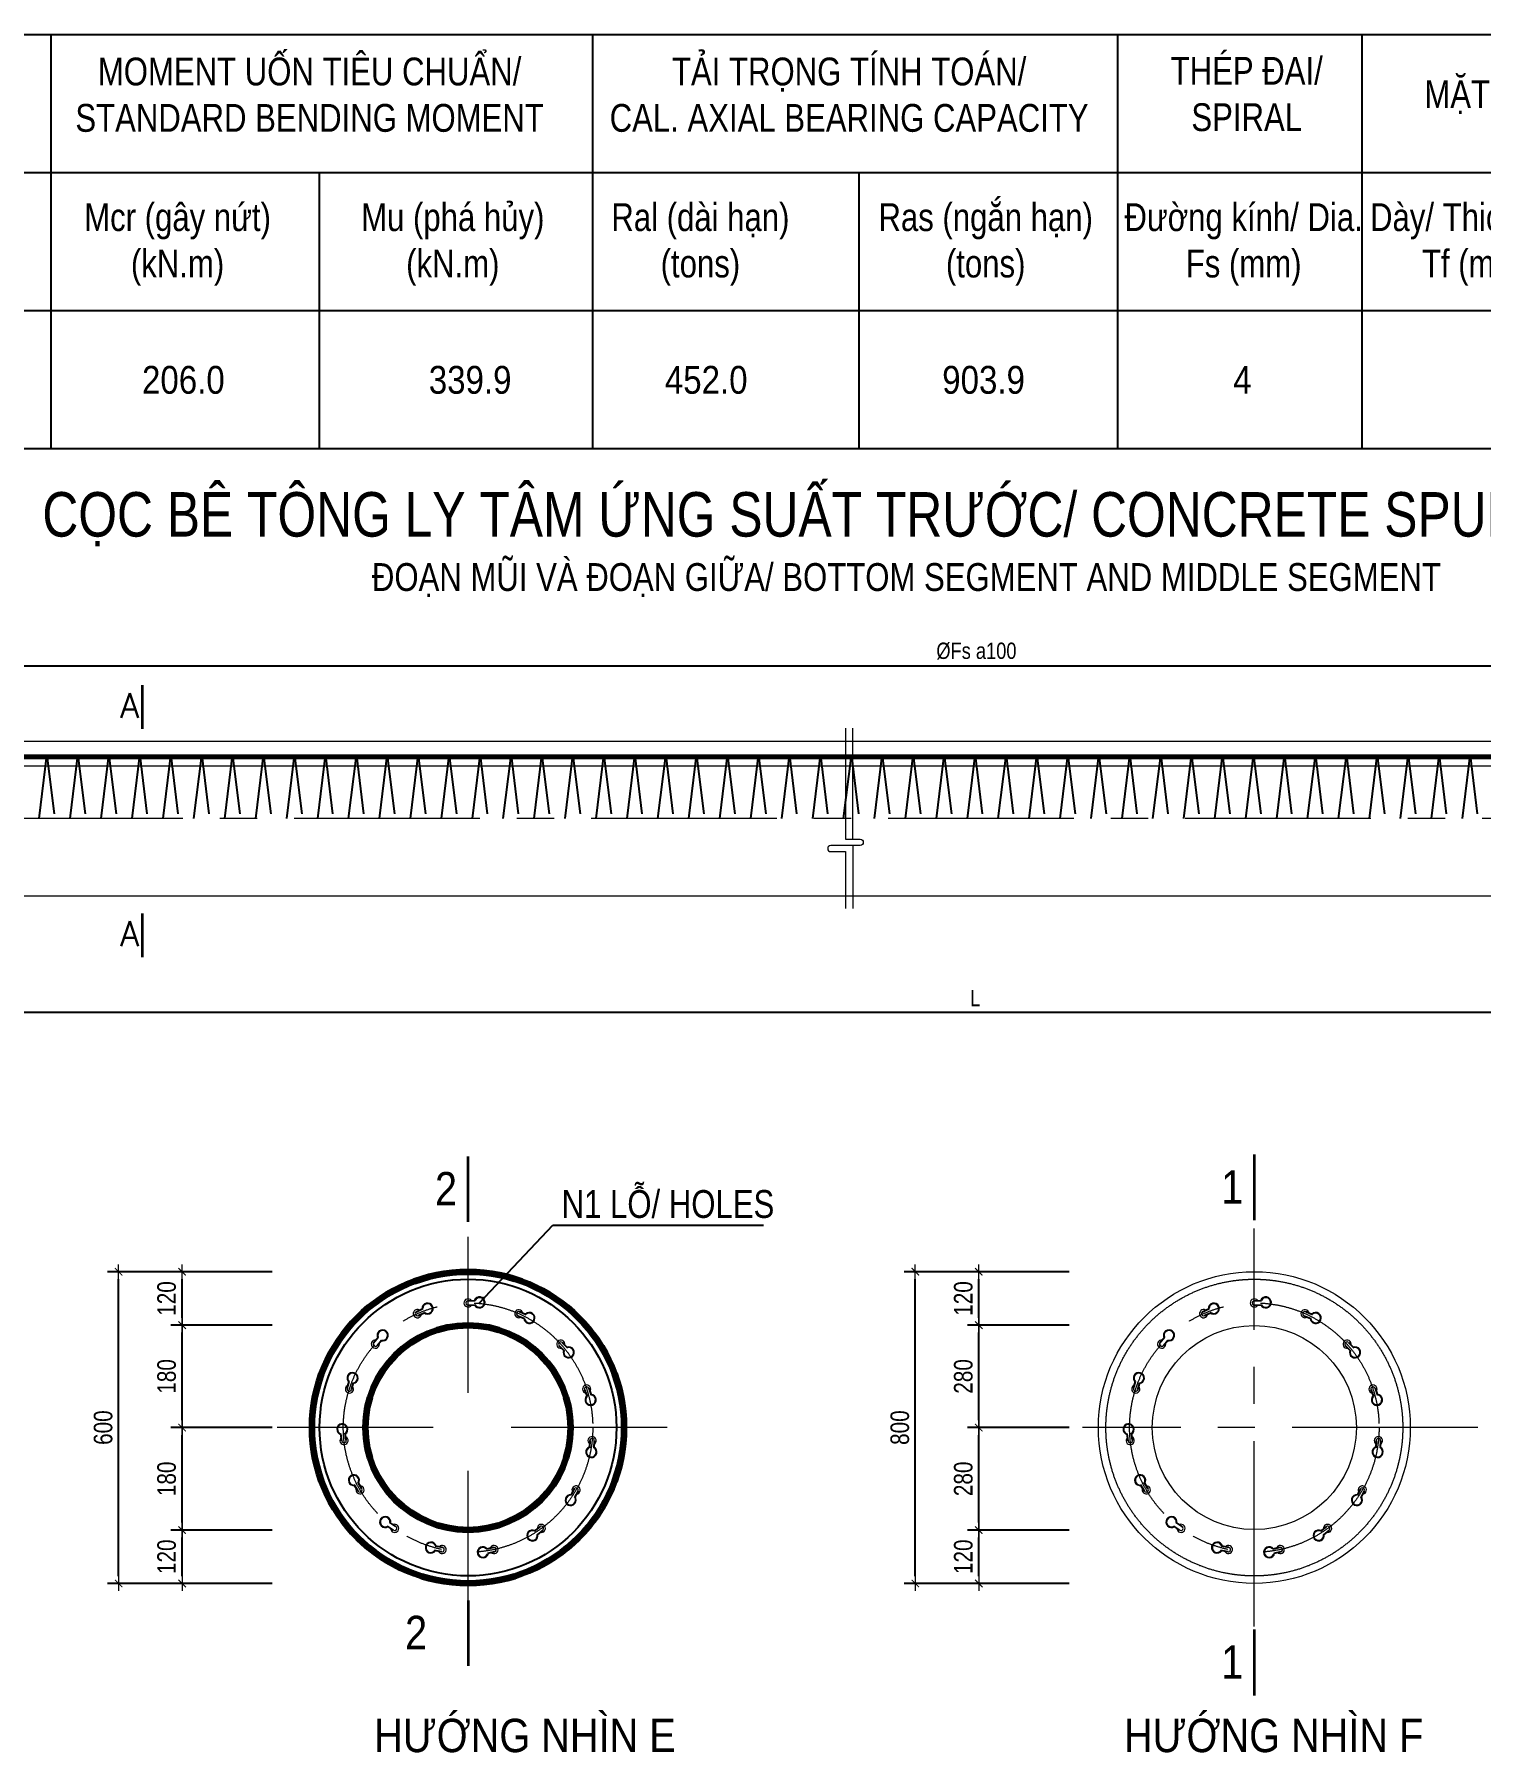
# Model space of a CAD drawing. Header units: millimetres. Extents: x -2123450 to -961021, y -260876 to 649159.
# Drawn here: x -1452918 to -1433439, y 114446 to 137598 of the extents above; entities that cross this region are included whole.
import ezdxf
from ezdxf.enums import TextEntityAlignment as Align

# ---------------------------------------------------------------- set-up
doc = ezdxf.new("R2010")
doc.units = ezdxf.units.MM
doc.header["$LTSCALE"] = 1000
doc.header["$MEASUREMENT"] = 0
doc.header["$PDMODE"] = 66
for name, pattern in [('CENTER2', [1.125, 0.75, -0.125, 0.125, -0.125]), ('CENTERX2', [4, 2.5, -0.5, 0.5, -0.5]), ('HIDDEN', [0.375, 0.25, -0.125]), ('HIDDEN2', [4.7625, 3.175, -1.5875])]:
    doc.linetypes.add(name, pattern=pattern)
doc.layers.get('0').update_dxf_attribs({"linetype": 'CONTINUOUS'})
doc.layers.get('DEFPOINTS').update_dxf_attribs({"linetype": 'CONTINUOUS'})
for name, color, linetype, lineweight in [('1.NET BAO-F', 3, 'CONTINUOUS', 20), ('NDC_S_AXIS', 5, 'CENTER2', 15), ('NDC_S_BREAK-LINE', 1, 'CONTINUOUS', 15), ('NDC_S_CONTINUOUS', 3, 'CONTINUOUS', 20), ('NDC_S_DIM', 1, 'CONTINUOUS', 9), ('NDC_S_LEADER', 1, 'CONTINUOUS', 9), ('NDC_S_REBAR', 4, 'CONTINUOUS', 35), ('NDC_S_REBAR NO. BOX', 1, 'CONTINUOUS', 9), ('NDC_S_REBAR SECTION', 6, 'CONTINUOUS', 25), ('NDC_S_STIRRUP', 2, 'CONTINUOUS', 25), ('NDC_S_VN TEXT', 7, 'CONTINUOUS', 9)]:
    doc.layers.add(name, color=color, linetype=linetype, lineweight=lineweight)
doc.styles.add('NDC_ARIAL', font='arial.ttf', dxfattribs={"width": 0.8})
doc.styles.get("Standard").update_dxf_attribs({"font": 'romans.shx', "bigfont": 'vns.shx'})
doc.dimstyles.new('NDC_1-100', dxfattribs={"dimscale": 100, "dimtxt": 2.2, "dimasz": 1, "dimexe": 1.5, "dimexo": 2, "dimgap": 0.8, "dimtad": 1, "dimdec": 0, "dimdsep": 46, "dimtxsty": 'NDC_ARIAL', "dimblk": 'DIMMARK', "dimcen": 49999.938995, "dimdle": 1.5, "dimclrd": 1, "dimclre": 1, "dimclrt": 3, "dimadec": 0, "dimazin": 0, "dimtfac": 1, "dimtdec": 0, "dimtix": 1, "dimtmove": 2, "dimatfit": 3, "dimfxl": 1, "dimarcsym": 0})
doc.dimstyles.new('NDC_1-25(25)', dxfattribs={"dimscale": 100, "dimtxt": 2.5, "dimasz": 1, "dimexe": 1.5, "dimexo": 0, "dimgap": 0.8, "dimtad": 1, "dimdec": 0, "dimlfac": 0.25, "dimdsep": 46, "dimtxsty": 'NDC_ARIAL', "dimblk": 'DIMMARK', "dimcen": 49999.938995, "dimdle": 1.5, "dimclrd": 1, "dimclre": 1, "dimclrt": 3, "dimadec": 0, "dimazin": 0, "dimtfac": 1, "dimtdec": 0, "dimtix": 1, "dimtmove": 2, "dimatfit": 3, "dimfxl": 1, "dimarcsym": 0})

# ---------------------------------------------------------------- blocks, each defined once
blk = doc.blocks.new('DIMMARK')
at = {"layer": 'NDC_S_DIM', "color": 1}
blk.add_line((-1.5, 0), (1, 0), dxfattribs=at)
at = {"layer": 'NDC_S_DIM', "color": 2, "const_width": 0.15}
blk.add_lwpolyline([(-0.5, -0.5), (0.5, 0.5)], dxfattribs=at)
blk = doc.blocks.new('*D381')
at = {"layer": 'DEFPOINTS', "color": 0, "transparency": 16777216}
for p in [(-1426261, 129090), (-1454199, 128270), (-1426261, 128270)]:
    blk.add_point(p, dxfattribs=at)
at = {"layer": 'NDC_S_DIM', "color": 1, "lineweight": -2, "transparency": 16777216}
for p, q in [((-1454199, 128470), (-1454199, 129240)), ((-1426261, 128470), (-1426261, 129240)), ((-1454099, 129090), (-1426361, 129090))]:
    blk.add_line(p, q, dxfattribs=at)
at = {"layer": 'NDC_S_DIM', "color": 1, "lineweight": -2, "transparency": 16777216, "xscale": 100, "yscale": 100, "zscale": 100, "rotation": 180}
blk.add_blockref('DIMMARK', (-1454199, 129090), dxfattribs=at)
at = {"layer": 'NDC_S_DIM', "color": 1, "lineweight": -2, "transparency": 16777216, "xscale": 100, "yscale": 100, "zscale": 100}
blk.add_blockref('DIMMARK', (-1426261, 129090), dxfattribs=at)
at = {"layer": 'NDC_S_DIM', "color": 3, "transparency": 16777216, "insert": (-1440230, 129288), "char_height": 220, "attachment_point": 5, "style": 'NDC_ARIAL'}
blk.add_mtext('ØFs a100', dxfattribs=at)
blk = doc.blocks.new('*D383')
at = {"layer": 'DEFPOINTS', "color": 0, "transparency": 16777216}
for p in [(-1458631, 125441), (-1421865, 125441), (-1421865, 124423)]:
    blk.add_point(p, dxfattribs=at)
at = {"layer": 'NDC_S_DIM', "color": 1, "lineweight": -2, "transparency": 16777216}
for p, q in [((-1458631, 125241), (-1458631, 124273)), ((-1421865, 125241), (-1421865, 124273)), ((-1458531, 124423), (-1421965, 124423))]:
    blk.add_line(p, q, dxfattribs=at)
at = {"layer": 'NDC_S_DIM', "color": 1, "lineweight": -2, "transparency": 16777216, "xscale": 100, "yscale": 100, "zscale": 100, "rotation": 180}
blk.add_blockref('DIMMARK', (-1458631, 124423), dxfattribs=at)
at = {"layer": 'NDC_S_DIM', "color": 1, "lineweight": -2, "transparency": 16777216, "xscale": 100, "yscale": 100, "zscale": 100}
blk.add_blockref('DIMMARK', (-1421865, 124423), dxfattribs=at)
at = {"layer": 'NDC_S_DIM', "color": 3, "transparency": 16777216, "insert": (-1440248, 124613), "char_height": 220, "attachment_point": 5, "style": 'NDC_ARIAL'}
blk.add_mtext('L ', dxfattribs=at)
blk = doc.blocks.new('dau coc')
at = {"layer": 'NDC_S_AXIS', "linetype": 'HIDDEN', "ltscale": 0.001}
for p, q in [((0, -0.3192), (0, 0.3192)), ((0.3192, 0), (-0.3192, 0))]:
    blk.add_line(p, q, dxfattribs=at)
at = {"layer": 'NDC_S_CONTINUOUS', "lineweight": 100}
for radius in [0.25, 0.1643]:
    blk.add_circle((0, 0), radius, dxfattribs=at)
at = {"layer": 'NDC_S_STIRRUP'}
blk.add_circle((0, 0), 0.238, dxfattribs=at)
blk = doc.blocks.new('*D1013')
at = {"layer": 'DEFPOINTS', "color": 0, "transparency": 16777216}
for p in [(-1451783, 120925), (-1449713, 120925), (-1449713, 116725)]:
    blk.add_point(p, dxfattribs=at)
at = {"layer": 'NDC_S_DIM', "color": 1, "lineweight": -2, "transparency": 16777216}
for p, q in [((-1449713, 120925), (-1451933, 120925)), ((-1451783, 116825), (-1451783, 120825)), ((-1449713, 116725), (-1451933, 116725))]:
    blk.add_line(p, q, dxfattribs=at)
at = {"layer": 'NDC_S_DIM', "color": 1, "lineweight": -2, "transparency": 16777216, "xscale": 100, "yscale": 100, "zscale": 100}
for p, rotation in [((-1451783, 120925), 90), ((-1451783, 116725), 270)]:
    blk.add_blockref('DIMMARK', p, dxfattribs=dict(at, rotation=rotation))
at = {"layer": 'NDC_S_DIM', "color": 3, "lineweight": 100, "transparency": 16777216, "insert": (-1451991, 118825), "char_height": 250, "attachment_point": 5, "rotation": 90, "style": 'NDC_ARIAL'}
blk.add_mtext('600', dxfattribs=at)
blk = doc.blocks.new('*D1014')
at = {"layer": 'DEFPOINTS', "color": 0, "transparency": 16777216}
for p in [(-1450928, 117445), (-1449713, 117445), (-1449713, 116725)]:
    blk.add_point(p, dxfattribs=at)
at = {"layer": 'NDC_S_DIM', "color": 1, "lineweight": -2, "transparency": 16777216}
for p, q in [((-1449713, 117445), (-1451078, 117445)), ((-1450928, 116825), (-1450928, 117345)), ((-1449713, 116725), (-1451078, 116725))]:
    blk.add_line(p, q, dxfattribs=at)
at = {"layer": 'NDC_S_DIM', "color": 1, "lineweight": -2, "transparency": 16777216, "xscale": 100, "yscale": 100, "zscale": 100}
for p, rotation in [((-1450928, 117445), 90), ((-1450928, 116725), 270)]:
    blk.add_blockref('DIMMARK', p, dxfattribs=dict(at, rotation=rotation))
at = {"layer": 'NDC_S_DIM', "color": 3, "lineweight": 100, "transparency": 16777216, "insert": (-1451136, 117085), "char_height": 250, "attachment_point": 5, "rotation": 90, "style": 'NDC_ARIAL'}
blk.add_mtext('120', dxfattribs=at)
blk = doc.blocks.new('*D1015')
at = {"layer": 'DEFPOINTS', "color": 0, "transparency": 16777216}
for p in [(-1450928, 118825), (-1449713, 118825), (-1449713, 117445)]:
    blk.add_point(p, dxfattribs=at)
at = {"layer": 'NDC_S_DIM', "color": 1, "lineweight": -2, "transparency": 16777216}
for p, q in [((-1449713, 118825), (-1451078, 118825)), ((-1450928, 117545), (-1450928, 118725)), ((-1449713, 117445), (-1451078, 117445))]:
    blk.add_line(p, q, dxfattribs=at)
at = {"layer": 'NDC_S_DIM', "color": 1, "lineweight": -2, "transparency": 16777216, "xscale": 100, "yscale": 100, "zscale": 100}
for p, rotation in [((-1450928, 118825), 90), ((-1450928, 117445), 270)]:
    blk.add_blockref('DIMMARK', p, dxfattribs=dict(at, rotation=rotation))
at = {"layer": 'NDC_S_DIM', "color": 3, "lineweight": 100, "transparency": 16777216, "insert": (-1451136, 118135), "char_height": 250, "attachment_point": 5, "rotation": 90, "style": 'NDC_ARIAL'}
blk.add_mtext('180', dxfattribs=at)
blk = doc.blocks.new('*D1016')
at = {"layer": 'DEFPOINTS', "color": 0, "transparency": 16777216}
for p in [(-1450928, 120205), (-1449713, 120205), (-1449713, 118825)]:
    blk.add_point(p, dxfattribs=at)
at = {"layer": 'NDC_S_DIM', "color": 1, "lineweight": -2, "transparency": 16777216}
for p, q in [((-1449713, 120205), (-1451078, 120205)), ((-1450928, 118925), (-1450928, 120105)), ((-1449713, 118825), (-1451078, 118825))]:
    blk.add_line(p, q, dxfattribs=at)
at = {"layer": 'NDC_S_DIM', "color": 1, "lineweight": -2, "transparency": 16777216, "xscale": 100, "yscale": 100, "zscale": 100}
for p, rotation in [((-1450928, 120205), 90), ((-1450928, 118825), 270)]:
    blk.add_blockref('DIMMARK', p, dxfattribs=dict(at, rotation=rotation))
at = {"layer": 'NDC_S_DIM', "color": 3, "lineweight": 100, "transparency": 16777216, "insert": (-1451136, 119515), "char_height": 250, "attachment_point": 5, "rotation": 90, "style": 'NDC_ARIAL'}
blk.add_mtext('180', dxfattribs=at)
blk = doc.blocks.new('*D1017')
at = {"layer": 'DEFPOINTS', "color": 0, "transparency": 16777216}
for p in [(-1450928, 120925), (-1449713, 120925), (-1449713, 120205)]:
    blk.add_point(p, dxfattribs=at)
at = {"layer": 'NDC_S_DIM', "color": 1, "lineweight": -2, "transparency": 16777216}
for p, q in [((-1449713, 120925), (-1451078, 120925)), ((-1450928, 120305), (-1450928, 120825)), ((-1449713, 120205), (-1451078, 120205))]:
    blk.add_line(p, q, dxfattribs=at)
at = {"layer": 'NDC_S_DIM', "color": 1, "lineweight": -2, "transparency": 16777216, "xscale": 100, "yscale": 100, "zscale": 100}
for p, rotation in [((-1450928, 120925), 90), ((-1450928, 120205), 270)]:
    blk.add_blockref('DIMMARK', p, dxfattribs=dict(at, rotation=rotation))
at = {"layer": 'NDC_S_DIM', "color": 3, "lineweight": 100, "transparency": 16777216, "insert": (-1451136, 120565), "char_height": 250, "attachment_point": 5, "rotation": 90, "style": 'NDC_ARIAL'}
blk.add_mtext('120', dxfattribs=at)
blk = doc.blocks.new('*D1018')
at = {"layer": 'DEFPOINTS', "color": 0, "transparency": 16777216}
for p in [(-1441053, 120925), (-1438983, 120925), (-1438983, 116725)]:
    blk.add_point(p, dxfattribs=at)
at = {"layer": 'NDC_S_DIM', "color": 1, "lineweight": -2, "transparency": 16777216}
for p, q in [((-1438983, 120925), (-1441203, 120925)), ((-1441053, 116825), (-1441053, 120825)), ((-1438983, 116725), (-1441203, 116725))]:
    blk.add_line(p, q, dxfattribs=at)
at = {"layer": 'NDC_S_DIM', "color": 1, "lineweight": -2, "transparency": 16777216, "xscale": 100, "yscale": 100, "zscale": 100}
for p, rotation in [((-1441053, 120925), 90), ((-1441053, 116725), 270)]:
    blk.add_blockref('DIMMARK', p, dxfattribs=dict(at, rotation=rotation))
at = {"layer": 'NDC_S_DIM', "color": 3, "lineweight": 100, "transparency": 16777216, "insert": (-1441261, 118825), "char_height": 250, "attachment_point": 5, "rotation": 90, "style": 'NDC_ARIAL'}
blk.add_mtext('800', dxfattribs=at)
blk = doc.blocks.new('*D1019')
at = {"layer": 'DEFPOINTS', "color": 0, "transparency": 16777216}
for p in [(-1440198, 117445), (-1438983, 117445), (-1438983, 116725)]:
    blk.add_point(p, dxfattribs=at)
at = {"layer": 'NDC_S_DIM', "color": 1, "lineweight": -2, "transparency": 16777216}
for p, q in [((-1438983, 117445), (-1440348, 117445)), ((-1440198, 116825), (-1440198, 117345)), ((-1438983, 116725), (-1440348, 116725))]:
    blk.add_line(p, q, dxfattribs=at)
at = {"layer": 'NDC_S_DIM', "color": 1, "lineweight": -2, "transparency": 16777216, "xscale": 100, "yscale": 100, "zscale": 100}
for p, rotation in [((-1440198, 117445), 90), ((-1440198, 116725), 270)]:
    blk.add_blockref('DIMMARK', p, dxfattribs=dict(at, rotation=rotation))
at = {"layer": 'NDC_S_DIM', "color": 3, "lineweight": 100, "transparency": 16777216, "insert": (-1440406, 117085), "char_height": 250, "attachment_point": 5, "rotation": 90, "style": 'NDC_ARIAL'}
blk.add_mtext('120', dxfattribs=at)
blk = doc.blocks.new('*D1020')
at = {"layer": 'DEFPOINTS', "color": 0, "transparency": 16777216}
for p in [(-1440198, 118825), (-1438983, 118825), (-1438983, 117445)]:
    blk.add_point(p, dxfattribs=at)
at = {"layer": 'NDC_S_DIM', "color": 1, "lineweight": -2, "transparency": 16777216}
for p, q in [((-1438983, 118825), (-1440348, 118825)), ((-1440198, 117545), (-1440198, 118725)), ((-1438983, 117445), (-1440348, 117445))]:
    blk.add_line(p, q, dxfattribs=at)
at = {"layer": 'NDC_S_DIM', "color": 1, "lineweight": -2, "transparency": 16777216, "xscale": 100, "yscale": 100, "zscale": 100}
for p, rotation in [((-1440198, 118825), 90), ((-1440198, 117445), 270)]:
    blk.add_blockref('DIMMARK', p, dxfattribs=dict(at, rotation=rotation))
at = {"layer": 'NDC_S_DIM', "color": 3, "lineweight": 100, "transparency": 16777216, "insert": (-1440406, 118135), "char_height": 250, "attachment_point": 5, "rotation": 90, "style": 'NDC_ARIAL'}
blk.add_mtext('280', dxfattribs=at)
blk = doc.blocks.new('*D1021')
at = {"layer": 'DEFPOINTS', "color": 0, "transparency": 16777216}
for p in [(-1440198, 120205), (-1438983, 120205), (-1438983, 118825)]:
    blk.add_point(p, dxfattribs=at)
at = {"layer": 'NDC_S_DIM', "color": 1, "lineweight": -2, "transparency": 16777216}
for p, q in [((-1438983, 120205), (-1440348, 120205)), ((-1440198, 118925), (-1440198, 120105)), ((-1438983, 118825), (-1440348, 118825))]:
    blk.add_line(p, q, dxfattribs=at)
at = {"layer": 'NDC_S_DIM', "color": 1, "lineweight": -2, "transparency": 16777216, "xscale": 100, "yscale": 100, "zscale": 100}
for p, rotation in [((-1440198, 120205), 90), ((-1440198, 118825), 270)]:
    blk.add_blockref('DIMMARK', p, dxfattribs=dict(at, rotation=rotation))
at = {"layer": 'NDC_S_DIM', "color": 3, "lineweight": 100, "transparency": 16777216, "insert": (-1440406, 119515), "char_height": 250, "attachment_point": 5, "rotation": 90, "style": 'NDC_ARIAL'}
blk.add_mtext('280', dxfattribs=at)
blk = doc.blocks.new('*D1022')
at = {"layer": 'DEFPOINTS', "color": 0, "transparency": 16777216}
for p in [(-1440198, 120925), (-1438983, 120925), (-1438983, 120205)]:
    blk.add_point(p, dxfattribs=at)
at = {"layer": 'NDC_S_DIM', "color": 1, "lineweight": -2, "transparency": 16777216}
for p, q in [((-1438983, 120925), (-1440348, 120925)), ((-1440198, 120305), (-1440198, 120825)), ((-1438983, 120205), (-1440348, 120205))]:
    blk.add_line(p, q, dxfattribs=at)
at = {"layer": 'NDC_S_DIM', "color": 1, "lineweight": -2, "transparency": 16777216, "xscale": 100, "yscale": 100, "zscale": 100}
for p, rotation in [((-1440198, 120925), 90), ((-1440198, 120205), 270)]:
    blk.add_blockref('DIMMARK', p, dxfattribs=dict(at, rotation=rotation))
at = {"layer": 'NDC_S_DIM', "color": 3, "lineweight": 100, "transparency": 16777216, "insert": (-1440406, 120565), "char_height": 250, "attachment_point": 5, "rotation": 90, "style": 'NDC_ARIAL'}
blk.add_mtext('120', dxfattribs=at)
blk = doc.blocks.new('neo thép')
at = {"layer": 'NDC_S_REBAR NO. BOX'}
for centre, radius, start, end in [((-1615125, 259907), 55, 35.1861, 329.0747), ((-1614971, 259913), 75, 205.7086, 158.5522), ((-1614971, 259913), 65, 209.6168, 154.644)]:
    blk.add_arc(centre, radius, start, end, dxfattribs=at)
at = {"layer": 'NDC_S_REBAR NO. BOX', "color": 1}
blk.add_arc((-1615125, 259907), 30, 92.1304, 272.1304, dxfattribs=at)
at = {"layer": 'NDC_S_REBAR SECTION', "color": 1}
for p, q in [((-1615127, 259937), (-1615029, 259941)), ((-1615124, 259877), (-1615027, 259881))]:
    blk.add_line(p, q, dxfattribs=at)
blk = doc.blocks.new('*U999')
at = {"layer": 'NDC_S_REBAR SECTION', "color": 1}
blk.add_blockref('neo thép', (1615038, -259913), dxfattribs=at)
blk = doc.blocks.new('*U1000')
at = {"layer": 'NDC_S_REBAR SECTION', "color": 0, "linetype": 'ByBlock', "lineweight": -2, "transparency": 16777216}
for p, rotation in [((-1617703, 259972), 23.99999999999997), ((-1616332, 259900), 336.0000000000001), ((-1618292, 259589), 47.99999999999999), ((-1615786, 259459), 312), ((-1618673, 259000), 71.99999999999997), ((-1615467, 258834), 288), ((-1618783, 258307), 95.99999999999999), ((-1615430, 258133), 264), ((-1618601, 257629), 120), ((-1615681, 257477), 240), ((-1618159, 257084), 144), ((-1616177, 256981), 215.9999999999999), ((-1617533, 256765), 168.0000000000001), ((-1616832, 256729), 192)]:
    blk.add_blockref('*U999', p, dxfattribs=dict(at, rotation=rotation))
blk.add_blockref('*U999', (-1617010, 260082), dxfattribs=at)
blk = doc.blocks.new('*U1001')
at = {"layer": 'NDC_S_REBAR SECTION', "color": 1}
blk.add_blockref('neo thép', (1615038, -259913), dxfattribs=at)
blk = doc.blocks.new('*U1002')
at = {"layer": 'NDC_S_REBAR SECTION', "color": 0, "linetype": 'ByBlock', "lineweight": -2, "transparency": 16777216}
for p, rotation in [((-1617703, 259972), 23.99999999999997), ((-1616332, 259900), 336.0000000000001), ((-1618292, 259589), 47.99999999999999), ((-1615786, 259459), 312), ((-1618673, 259000), 71.99999999999997), ((-1615467, 258834), 288), ((-1618783, 258307), 95.99999999999999), ((-1615430, 258133), 264), ((-1618601, 257629), 120), ((-1615681, 257477), 240), ((-1618159, 257084), 144), ((-1616177, 256981), 215.9999999999999), ((-1617533, 256765), 168.0000000000001), ((-1616832, 256729), 192)]:
    blk.add_blockref('*U1001', p, dxfattribs=dict(at, rotation=rotation))
blk.add_blockref('*U1001', (-1617010, 260082), dxfattribs=at)

msp = doc.modelspace()

# ---------------------------------------------------------------- linework, layer by layer
for p, q in [((-1467022.14, 137597.7), (-1414575.18, 137597.7)), ((-1452694.04, 137597.7), (-1452694.04, 132017.34)), ((-1445403.08, 137597.7), (-1445403.08, 132017.34)), ((-1438330.71, 137597.7), (-1438330.71, 132017.34)), ((-1435037.69, 137597.7), (-1435037.69, 132017.34)), ((-1467022.14, 135737.58), (-1414575.18, 135737.58)), ((-1449080.43, 135737.58), (-1449080.43, 132017.34)), ((-1441813.7, 135737.58), (-1441813.7, 132017.34)), ((-1459284.15, 133877.46), (-1414575.18, 133877.46)), ((-1485432.2, 132017.34), (-1414575.18, 132017.34)), ((-1467022.14, 132017.34), (-1414575.18, 132017.34))]:
    msp.add_line(p, q)
at = {"layer": 'NDC_S_AXIS', "linetype": 'CENTERX2'}
for p, q in [((-1422918.94, 127032.84), (-1457577, 127032.84)), ((-1436487.09, 116144.04), (-1436487.09, 121506.73)), ((-1433479.04, 118825.39), (-1438799.17, 118825.39))]:
    msp.add_line(p, q, dxfattribs=at)
at = {"layer": 'NDC_S_AXIS', "ltscale": 500}
msp.add_circle((-1436487.09, 118825.39), 1999.2, dxfattribs=at)
at = {"layer": 'NDC_S_AXIS', "linetype": 'CENTERX2'}
for centre in [(-1447077.05, 118825.39), (-1436487.09, 118825.39)]:
    msp.add_circle(centre, 1680, dxfattribs=at)
at = {"layer": 'NDC_S_BREAK-LINE'}
for p, q in [((-1441894.38, 126752.73), (-1441894.38, 128247.25)), ((-1441894.38, 126669.4), (-1441894.38, 125820.75))]:
    msp.add_line(p, q, dxfattribs=at)
msp.add_lwpolyline([(-1441993.43, 128247.25), (-1441993.43, 126752.73), (-1441795.34, 126752.73, -1), (-1441795.34, 126669.4), (-1441993.43, 126669.4), (-1442191.51, 126669.4, 1), (-1442191.51, 126586.06), (-1441993.43, 126586.06), (-1441993.43, 125820.75)], format="xyb", dxfattribs=at)
at = {"layer": 'NDC_S_CONTINUOUS'}
for p, q in [((-1457964.64, 128074.51), (-1421906.3, 128074.51)), ((-1457964.64, 127741.17), (-1422531.3, 127741.17)), ((-1457964.64, 125991.17), (-1422531.3, 125991.17))]:
    msp.add_line(p, q, dxfattribs=at)
for radius in [2100, 1374.24]:
    msp.add_circle((-1436487.09, 118825.39), radius, dxfattribs=at)
at = {"layer": 'NDC_S_REBAR'}
for p, q in [((-1451466.52, 128827.26), (-1451466.52, 128241.07)), ((-1457964.64, 127880.76), (-1422531.3, 127880.76)), ((-1457964.64, 127851.59), (-1422531.3, 127851.59)), ((-1451466.52, 125751.98), (-1451466.52, 125165.79)), ((-1447079.42, 122475.99), (-1447079.42, 121596.7)), ((-1436487.09, 122505.19), (-1436487.09, 121618.87)), ((-1447077.05, 116496.2), (-1447077.05, 115616.91)), ((-1436487.09, 116102.95), (-1436487.09, 115216.63))]:
    msp.add_line(p, q, dxfattribs=at)
at = {"layer": 'NDC_S_STIRRUP'}
for p, q in [((-1452852.14, 127032.84), (-1452747.97, 127880.76)), ((-1452435.47, 127032.84), (-1452331.3, 127880.76)), ((-1452018.8, 127032.84), (-1451914.64, 127880.76)), ((-1451602.14, 127032.84), (-1451497.97, 127880.76)), ((-1451185.47, 127032.84), (-1451081.3, 127880.76)), ((-1450768.8, 127032.84), (-1450664.64, 127880.76)), ((-1450352.14, 127032.84), (-1450247.97, 127880.76)), ((-1449935.47, 127032.84), (-1449831.3, 127880.76)), ((-1449518.8, 127032.84), (-1449414.64, 127880.76)), ((-1449102.14, 127032.84), (-1448997.97, 127880.76)), ((-1448685.47, 127032.84), (-1448581.3, 127880.76)), ((-1448268.8, 127032.84), (-1448164.64, 127880.76)), ((-1447852.14, 127032.84), (-1447747.97, 127880.76)), ((-1447435.47, 127032.84), (-1447331.3, 127880.76)), ((-1447018.8, 127032.84), (-1446914.64, 127880.76)), ((-1446602.14, 127032.84), (-1446497.97, 127880.76)), ((-1446185.47, 127032.84), (-1446081.3, 127880.76)), ((-1445768.8, 127032.84), (-1445664.64, 127880.76)), ((-1445352.14, 127032.84), (-1445247.97, 127880.76)), ((-1444935.47, 127032.84), (-1444831.3, 127880.76)), ((-1444518.8, 127032.84), (-1444414.64, 127880.76)), ((-1444102.14, 127032.84), (-1443997.97, 127880.76)), ((-1443685.47, 127032.84), (-1443581.3, 127880.76)), ((-1443268.8, 127032.84), (-1443164.64, 127880.76)), ((-1442852.14, 127032.84), (-1442747.97, 127880.76)), ((-1442435.47, 127032.84), (-1442331.3, 127880.76)), ((-1442018.8, 127032.84), (-1441914.64, 127880.76)), ((-1441602.14, 127032.84), (-1441497.97, 127880.76)), ((-1441185.47, 127032.84), (-1441081.3, 127880.76)), ((-1440768.8, 127032.84), (-1440664.64, 127880.76)), ((-1440352.14, 127032.84), (-1440247.97, 127880.76)), ((-1439935.47, 127032.84), (-1439831.3, 127880.76)), ((-1439518.8, 127032.84), (-1439414.64, 127880.76)), ((-1439102.14, 127032.84), (-1438997.97, 127880.76)), ((-1438685.47, 127032.84), (-1438581.3, 127880.76)), ((-1438268.8, 127032.84), (-1438164.64, 127880.76)), ((-1437852.14, 127032.84), (-1437747.97, 127880.76)), ((-1437435.47, 127032.84), (-1437331.3, 127880.76)), ((-1437018.8, 127032.84), (-1436914.64, 127880.76)), ((-1436602.14, 127032.84), (-1436497.97, 127880.76)), ((-1436185.47, 127032.84), (-1436081.3, 127880.76)), ((-1435768.8, 127032.84), (-1435664.64, 127880.76)), ((-1435352.14, 127032.84), (-1435247.97, 127880.76)), ((-1434935.47, 127032.84), (-1434831.3, 127880.76)), ((-1434518.8, 127032.84), (-1434414.64, 127880.76)), ((-1434102.14, 127032.84), (-1433997.97, 127880.76)), ((-1433685.47, 127032.84), (-1433581.3, 127880.76))]:
    msp.add_line(p, q, dxfattribs=at)
at = {"layer": 'NDC_S_STIRRUP', "linetype": 'HIDDEN2', "ltscale": 0.25}
for p, q in [((-1452747.97, 127880.76), (-1452643.8, 127032.84)), ((-1452331.3, 127880.76), (-1452227.14, 127032.84)), ((-1451914.64, 127880.76), (-1451810.47, 127032.84)), ((-1451497.97, 127880.76), (-1451393.8, 127032.84)), ((-1451081.3, 127880.76), (-1450977.14, 127032.84)), ((-1450664.64, 127880.76), (-1450560.47, 127032.84)), ((-1450247.97, 127880.76), (-1450143.8, 127032.84)), ((-1449831.3, 127880.76), (-1449727.14, 127032.84)), ((-1449414.64, 127880.76), (-1449310.47, 127032.84)), ((-1448997.97, 127880.76), (-1448893.8, 127032.84)), ((-1448581.3, 127880.76), (-1448477.14, 127032.84)), ((-1448164.64, 127880.76), (-1448060.47, 127032.84)), ((-1447747.97, 127880.76), (-1447643.8, 127032.84)), ((-1447331.3, 127880.76), (-1447227.14, 127032.84)), ((-1446914.64, 127880.76), (-1446810.47, 127032.84)), ((-1446497.97, 127880.76), (-1446393.8, 127032.84)), ((-1446081.3, 127880.76), (-1445977.14, 127032.84)), ((-1445664.64, 127880.76), (-1445560.47, 127032.84)), ((-1445247.97, 127880.76), (-1445143.8, 127032.84)), ((-1444831.3, 127880.76), (-1444727.14, 127032.84)), ((-1444414.64, 127880.76), (-1444310.47, 127032.84)), ((-1443997.97, 127880.76), (-1443893.8, 127032.84)), ((-1443581.3, 127880.76), (-1443477.14, 127032.84)), ((-1443164.64, 127880.76), (-1443060.47, 127032.84)), ((-1442747.97, 127880.76), (-1442643.8, 127032.84)), ((-1442331.3, 127880.76), (-1442227.14, 127032.84)), ((-1441914.64, 127880.76), (-1441810.47, 127032.84)), ((-1441497.97, 127880.76), (-1441393.8, 127032.84)), ((-1441081.3, 127880.76), (-1440977.14, 127032.84)), ((-1440664.64, 127880.76), (-1440560.47, 127032.84)), ((-1440247.97, 127880.76), (-1440143.8, 127032.84)), ((-1439831.3, 127880.76), (-1439727.14, 127032.84)), ((-1439414.64, 127880.76), (-1439310.47, 127032.84)), ((-1438997.97, 127880.76), (-1438893.8, 127032.84)), ((-1438581.3, 127880.76), (-1438477.14, 127032.84)), ((-1438164.64, 127880.76), (-1438060.47, 127032.84)), ((-1437747.97, 127880.76), (-1437643.8, 127032.84)), ((-1437331.3, 127880.76), (-1437227.14, 127032.84)), ((-1436914.64, 127880.76), (-1436810.47, 127032.84)), ((-1436497.97, 127880.76), (-1436393.8, 127032.84)), ((-1436081.3, 127880.76), (-1435977.14, 127032.84)), ((-1435664.64, 127880.76), (-1435560.47, 127032.84)), ((-1435247.97, 127880.76), (-1435143.8, 127032.84)), ((-1434831.3, 127880.76), (-1434727.14, 127032.84)), ((-1434414.64, 127880.76), (-1434310.47, 127032.84)), ((-1433997.97, 127880.76), (-1433893.8, 127032.84)), ((-1433581.3, 127880.76), (-1433477.14, 127032.84))]:
    msp.add_line(p, q, dxfattribs=at)

# ---------------------------------------------------------------- block references
at = {"layer": '1.NET BAO-F', "xscale": 8399.999999999982, "yscale": 8399.999999999982, "zscale": 8399.999999999982}
msp.add_blockref('dau coc', (-1447077.05, 118825.39), dxfattribs=at)
at = {"layer": 'NDC_S_REBAR SECTION', "color": 1}
for name, p in [('*U1000', (170020.16, -139570.62)), ('*U1002', (180610.12, -139570.62))]:
    msp.add_blockref(name, p, dxfattribs=at)

# ---------------------------------------------------------------- texts
at = {"layer": 'NDC_S_VN TEXT', "style": 'NDC_ARIAL'}
for s, width, p in [('206.0', 0.85, (-1450911.16, 132755.42)), ('339.9', 0.85, (-1447048.78, 132755.42)), ('452.0', 0.85, (-1443869.42, 132755.42)), ('903.9', 0.85, (-1440133.67, 132755.42)), ('4', 0.85, (-1436647.83, 132755.42)), ('ĐOẠN MŨI VÀ ĐOẠN GIỮA/ BOTTOM SEGMENT AND MIDDLE SEGMENT', 0.8, (-1441173, 130098.31))]:
    msp.add_text(s, height=375, dxfattribs=dict(at, width=width)).set_placement(p, align=Align.CENTER)
at = {"layer": 'NDC_S_VN TEXT', "lineweight": 100, "style": 'NDC_ARIAL', "width": 0.8}
msp.add_text('CỌC BÊ TÔNG LY TÂM ỨNG SUẤT TRƯỚC/ CONCRETE SPUN PILE PHC-A600', height=600, dxfattribs=at).set_placement((-1440327.13, 130830.2), align=Align.CENTER)
at = {"layer": 'NDC_S_VN TEXT'}
for p in [(-1451761.87, 128389.47), (-1451761.87, 125314.18)]:
    msp.add_text('A', height=333.33, dxfattribs=at).set_placement(p)
at = {"layer": 'NDC_S_VN TEXT', "style": 'NDC_ARIAL', "width": 0.85}
for s, p in [('2', (-1447522.44, 121819.3)), ('1', (-1436933.66, 121843.25)), ('2', (-1447925.08, 115839.51)), ('1', (-1436933.66, 115441.01))]:
    msp.add_text(s, height=450, dxfattribs=at).set_placement(p)
at = {"layer": 'NDC_S_VN TEXT', "lineweight": 100, "style": 'NDC_ARIAL', "width": 0.8}
msp.add_text('N1 LỖ/ HOLES', height=375, dxfattribs=at).set_placement((-1445817.03, 121650.49))
at = {"layer": 'NDC_S_VN TEXT', "lineweight": 70, "style": 'NDC_ARIAL', "width": 0.85}
for s, p in [('HƯỚNG NHÌN E', (-1448341.34, 114452.05)), ('HƯỚNG NHÌN F', (-1438242.66, 114452.05))]:
    msp.add_text(s, height=450, dxfattribs=at).set_placement(p)
at = {"layer": 'NDC_S_VN TEXT', "char_height": 375, "attachment_point": 2, "style": 'NDC_ARIAL'}
for s, width, insert in [('MOMENT UỐN TIÊU CHUẨN/ STANDARD BENDING MOMENT', 7590.2044, (-1449211.11, 137285.04)), ('TẢI TRỌNG TÍNH TOÁN/\\PCAL. AXIAL BEARING CAPACITY', 7645.1428, (-1441944.37, 137285.04)), ('THÉP ĐAI/ SPIRAL', 3315.9246, (-1436589.66, 137294.32)), ('MẶT BÍCH/ END FLANGE', 5725.6224, (-1431740.48, 136980.51)), ('Mcr (gây nứt)\\P(kN.m)', 3602.3164, (-1450989.1, 135322.57)), ('Mu (phá hủy)\\P(kN.m)', 2755.2997, (-1447282.47, 135322.57)), ('Ral (dài hạn)\\P(tons)', 3552.2474, (-1443947.36, 135322.57)), ('Ras (ngắn hạn)\\P(tons)', 3615.3643, (-1440105.25, 135322.57)), ('Đường kính/ Dia. Fs (mm)', 3521.7925, (-1436631.09, 135322.57)), ('Dày/ Thickness Tf (mm)', 3146.0894, (-1433496.41, 135322.57))]:
    msp.add_mtext_dynamic_manual_height_columns(s, width=width, gutter_width=0.37, heights=[0], dxfattribs=dict(at, insert=insert))

# ---------------------------------------------------------------- dimensions: what is measured, and where the dimension line sits
at = {"layer": 'NDC_S_DIM'}
for base, p1, p2, text, picture, middle in [((-1426260.59, 129089.95), (-1454198.91, 128270.41), (-1426260.59, 128270.41), 'ØFs a100', '*D381', (-1440229.75, 129288.43)), ((-1421864.64, 124423.16), (-1458631.3, 125441.17), (-1421864.64, 125441.17), 'L ', '*D383', (-1440247.97, 124613.16))]:
    dim = msp.add_linear_dim(base=base, p1=p1, p2=p2, text=text, dimstyle='NDC_1-100', dxfattribs=at)
    dim.commit()
    dim.dimension.update_dxf_attribs({"geometry": picture, "text_midpoint": middle})
at = {"layer": 'NDC_S_DIM', "lineweight": 100}
for base, p1, p2, text, picture, middle in [((-1451783.05, 120925.39), (-1449713.05, 116725.39), (-1449713.05, 120925.39), '600', '*D1013', (-1451990.69, 118825.39)), ((-1450928.05, 120925.39), (-1449713.05, 120205.39), (-1449713.05, 120925.39), '120', '*D1017', (-1451135.69, 120565.39)), ((-1441053.45, 120925.39), (-1438983.45, 116725.39), (-1438983.45, 120925.39), '800', '*D1018', (-1441261.09, 118825.39)), ((-1440198.45, 120925.39), (-1438983.45, 120205.39), (-1438983.45, 120925.39), '120', '*D1022', (-1440406.09, 120565.39)), ((-1450928.05, 120205.39), (-1449713.05, 118825.39), (-1449713.05, 120205.39), '180', '*D1016', (-1451135.69, 119515.39)), ((-1440198.45, 120205.39), (-1438983.45, 118825.39), (-1438983.45, 120205.39), '280', '*D1021', (-1440406.09, 119515.39)), ((-1450928.05, 118825.39), (-1449713.05, 117445.39), (-1449713.05, 118825.39), '180', '*D1015', (-1451135.69, 118135.39)), ((-1440198.45, 118825.39), (-1438983.45, 117445.39), (-1438983.45, 118825.39), '280', '*D1020', (-1440406.09, 118135.39)), ((-1450928.05, 117445.39), (-1449713.05, 116725.39), (-1449713.05, 117445.39), '120', '*D1014', (-1451135.69, 117085.39)), ((-1440198.45, 117445.39), (-1438983.45, 116725.39), (-1438983.45, 117445.39), '120', '*D1019', (-1440406.09, 117085.39))]:
    dim = msp.add_linear_dim(base=base, p1=p1, p2=p2, angle=90, text=text, dimstyle='NDC_1-25(25)', dxfattribs=at)
    dim.commit()
    dim.dimension.update_dxf_attribs({"geometry": picture, "text_midpoint": middle})

# ---------------------------------------------------------------- leaders
at = {"layer": 'NDC_S_LEADER', "lineweight": 100}
msp.add_leader([(-1446924.54, 120507.36), (-1445933.19, 121553.6), (-1443098.19, 121553.6)], dimstyle='NDC_1-100', dxfattribs=at)

doc.saveas('drawing.dxf')
